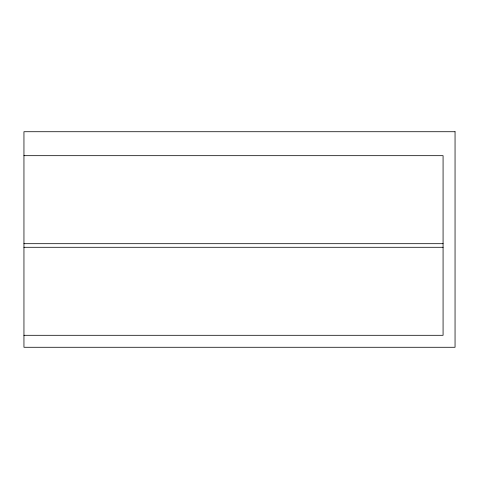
<?xml version="1.0" encoding="UTF-8"?>
<svg xmlns="http://www.w3.org/2000/svg" width="479" height="479" viewBox="0 0 479 479"><rect width="100%" height="100%" fill="white"/><g stroke="black" fill="none" stroke-linecap="round" stroke-linejoin="round"><path stroke-width="0.72" d="M23.95 155.675L443.075 155.675L443.075 335.3L23.95 335.3M23.95 243.691L443.075 243.691M23.95 247.284L443.075 247.284M455.05 131.725L23.95 131.725L23.95 347.275L455.05 347.275L455.05 131.725"/></g></svg>
